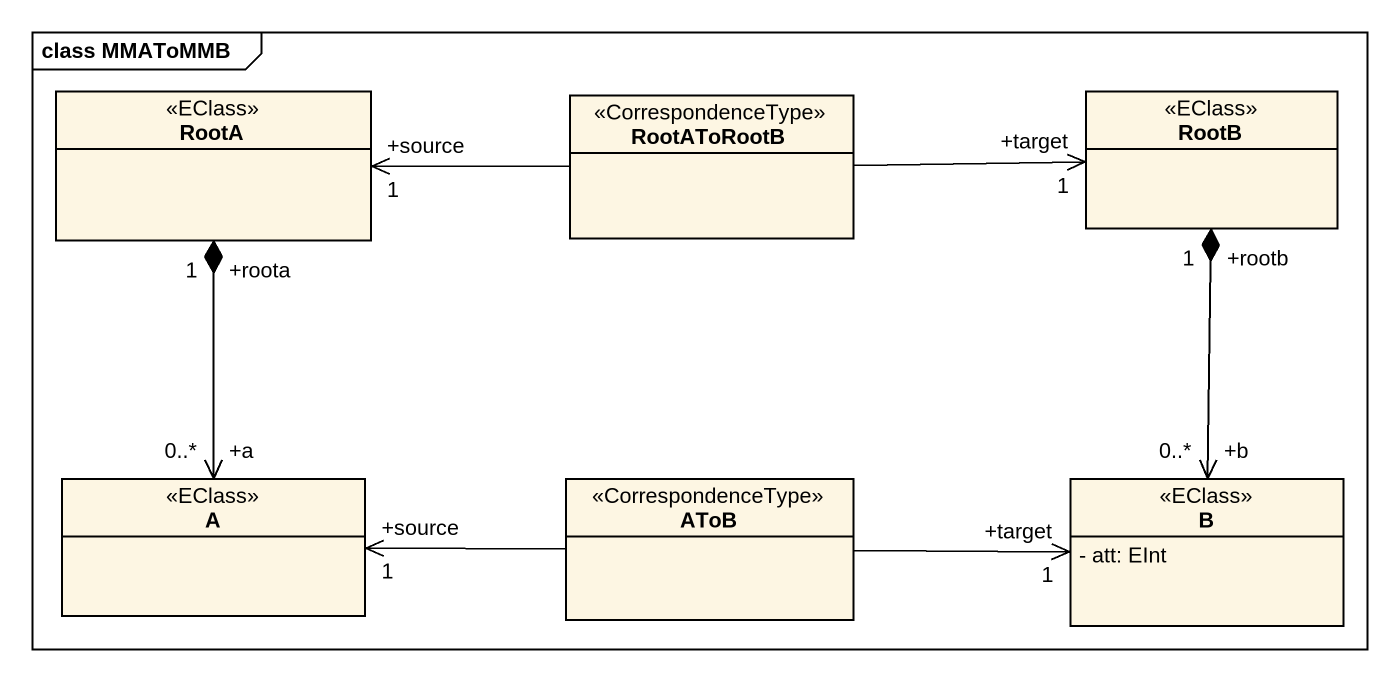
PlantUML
@startuml
mainframe class MMAToMMB
hide circle
hide empty members
skinparam classAttributeIconSize 0
class RootA <<EClass>>
class RootAToRootB <<CorrespondenceType>>
class RootB <<EClass>>
class A <<EClass>>
class AToB <<CorrespondenceType>>
class B <<EClass>> {
  - att: EInt
}
RootAToRootB -left-> "+source\n1" RootA
RootAToRootB -right-> "+target\n1" RootB
A "+a\n0..*" <-up-* "+roota\n1" RootA
AToB -left-> "+source\n1" A
AToB -right-> "+target\n1" B
B "+b\n0..*" <-up-* "+rootb\n1" RootB
@enduml
